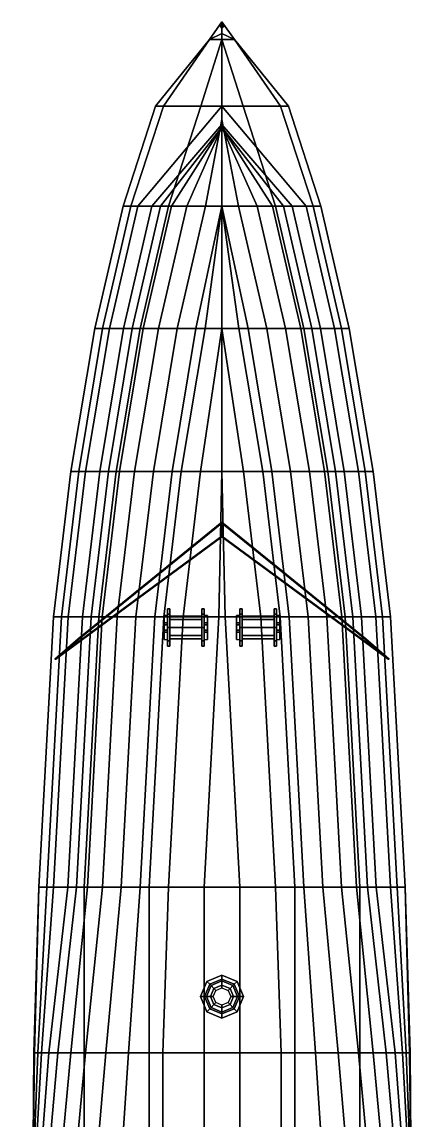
# Model space of a CAD drawing. Extents: x -4.4 to 4.4, y -34.7 to 32.2.
# Drawn here: x -4.37 to 4.37, y 8.22 to 32.23 of the extents above; entities that cross this region are included whole.
import ezdxf

# ---------------------------------------------------------------- set-up
doc = ezdxf.new("R2010")
doc.units = 0
doc.layers.get('0').update_dxf_attribs({"linetype": 'CONTINUOUS'})
doc.layers.add('SUPERSTRUCTURE', color=3, linetype='CONTINUOUS')

msp = doc.modelspace()

# ---------------------------------------------------------------- linework, layer by layer
for points in [[(0, 32.23, 5.55), (0, 32.23, 5.55), (-0.27, 31.85, 5.46), (0, 31.85, 5.476)], [(0, 32.23, 5.55), (0, 31.98, 5.02), (-0.27, 31.85, 5.02), (-0.27, 31.85, 5.46)], [(0, 31.85, 5.476), (0.27, 31.85, 5.46), (0, 32.23, 5.55)], [(0.27, 31.85, 5.46), (0.27, 31.85, 5.02), (0, 31.98, 5.02), (0, 32.23, 5.55)], [(0, 31.98, 5.02), (0, 31.98, 5.02), (0, 31.85, 4.72), (-0.27, 31.85, 5.02)], [(0, 32.17, 5.53), (-0.04, 32.13, 5.52), (-0.02, 32.13, 9.34), (0, 32.15, 9.34)], [(-0.04, 32.13, 5.52), (0, 32.09, 5.51), (0, 32.11, 9.34), (-0.02, 32.13, 9.34)], [(0, 32.11, 9.34), (0.02, 32.13, 9.34), (0, 32.15, 9.34), (-0.02, 32.13, 9.34)], [(0.04, 32.13, 5.52), (0, 32.17, 5.53), (0, 32.15, 9.34), (0.02, 32.13, 9.34)], [(0, 32.09, 5.51), (0.04, 32.13, 5.52), (0.02, 32.13, 9.34), (0, 32.11, 9.34)], [(0.27, 31.85, 5.02), (0, 31.85, 4.72), (0, 31.98, 5.02)], [(-0.27, 31.85, 5.46), (-0.27, 31.85, 5.02), (-1.28, 30.39, 2.22), (-1.45, 30.39, 4.84)], [(-0.27, 31.85, 5.46), (-0.27, 31.85, 5.46), (-1.45, 30.39, 4.84), (-1.45, 30.39, 5.28)], [(0, 31.85, 5.476), (-0.27, 31.85, 5.46), (-1.45, 30.39, 5.28), (-0.46, 30.39, 5.34)], [(-0.27, 31.85, 5.02), (0, 31.85, 4.72), (0, 30.39, 0.96), (-1.28, 30.39, 2.22)], [(0, 31.85, 5.476), (0, 31.85, 5.476), (-0.46, 30.39, 5.34), (0, 30.39, 5.356)], [(0, 30.39, 5.356), (0.46, 30.39, 5.34), (0, 31.85, 5.476)], [(0.46, 30.39, 5.34), (1.45, 30.39, 5.28), (0.27, 31.85, 5.46), (0, 31.85, 5.476)], [(1.28, 30.39, 2.22), (0, 30.39, 0.96), (0, 31.85, 4.72), (0.27, 31.85, 5.02)], [(1.45, 30.39, 4.84), (1.28, 30.39, 2.22), (0.27, 31.85, 5.02), (0.27, 31.85, 5.46)], [(1.45, 30.39, 5.28), (1.45, 30.39, 4.84), (0.27, 31.85, 5.46)], [(-1.45, 30.39, 4.84), (-1.28, 30.39, 2.22), (-1.99, 28.2, 2.22), (-2.16, 28.2, 4.61)], [(-0.46, 30.39, 5.34), (-1.45, 30.39, 5.28), (-2.16, 28.2, 5.05), (-1.17, 28.2, 5.11)], [(-1.45, 30.39, 5.28), (-1.45, 30.39, 4.84), (-2.16, 28.2, 4.61), (-2.16, 28.2, 5.05)], [(-1.28, 30.39, 2.22), (0, 30.39, 0.96), (-1.84, 28.2, 0.96), (-1.99, 28.2, 2.22)], [(0, 30.39, 0.96), (0, 29.99, -0.42), (-1.53, 28.2, -0.42), (-1.84, 28.2, 0.96)], [(0, 30.39, 5.356), (-0.46, 30.39, 5.34), (-1.17, 28.2, 5.11), (0, 28.2, 5.151)], [(0, 28.2, 5.151), (1.17, 28.2, 5.11), (0.46, 30.39, 5.34), (0, 30.39, 5.356)], [(1.84, 28.2, 0.96), (1.53, 28.2, -0.42), (0, 29.99, -0.42), (0, 30.39, 0.96)], [(1.99, 28.2, 2.22), (1.84, 28.2, 0.96), (0, 30.39, 0.96), (1.28, 30.39, 2.22)], [(1.17, 28.2, 5.11), (2.16, 28.2, 5.05), (1.45, 30.39, 5.28), (0.46, 30.39, 5.34)], [(2.16, 28.2, 4.61), (1.99, 28.2, 2.22), (1.28, 30.39, 2.22), (1.45, 30.39, 4.84)], [(2.16, 28.2, 5.05), (2.16, 28.2, 4.61), (1.45, 30.39, 4.84), (1.45, 30.39, 5.28)], [(0, 29.93, -1.67), (0, 30.1, -2.34), (-0.36, 28.2, -2.34), (-0.77, 28.2, -1.67)], [(0, 30.1, -2.34), (0, 30.18, -2.69), (0, 28.2, -2.533), (-0.36, 28.2, -2.34)], [(0.36, 28.2, -2.34), (0, 28.2, -2.533), (0, 30.18, -2.69), (0, 30.1, -2.34)], [(0.77, 28.2, -1.67), (0.36, 28.2, -2.34), (0, 30.1, -2.34), (0, 29.93, -1.67)], [(0, 29.99, -0.42), (0, 29.93, -0.9), (-1.34, 28.2, -0.9), (-1.53, 28.2, -0.42)], [(0, 29.93, -0.9), (0, 29.93, -1.31), (-1.1, 28.2, -1.31), (-1.34, 28.2, -0.9)], [(0, 29.93, -1.31), (0, 29.93, -1.67), (-0.77, 28.2, -1.67), (-1.1, 28.2, -1.31)], [(1.53, 28.2, -0.42), (1.34, 28.2, -0.9), (0, 29.93, -0.9), (0, 29.99, -0.42)], [(1.1, 28.2, -1.31), (0.77, 28.2, -1.67), (0, 29.93, -1.67), (0, 29.93, -1.31)], [(1.34, 28.2, -0.9), (1.1, 28.2, -1.31), (0, 29.93, -1.31), (0, 29.93, -0.9)], [(-2.16, 28.2, 4.61), (-1.99, 28.2, 2.22), (-2.61, 25.53, 2.22), (-2.78, 25.53, 4.38)], [(-2.16, 28.2, 5.05), (-2.16, 28.2, 4.61), (-2.78, 25.53, 4.38), (-2.78, 25.53, 4.82)], [(-1.17, 28.2, 5.11), (-2.16, 28.2, 5.05), (-2.78, 25.53, 4.82), (-1.79, 25.53, 4.88)], [(-1.99, 28.2, 2.22), (-1.84, 28.2, 0.96), (-2.46, 25.53, 0.96), (-2.61, 25.53, 2.22)], [(-1.84, 28.2, 0.96), (-1.53, 28.2, -0.42), (-2.15, 25.53, -0.42), (-2.46, 25.53, 0.96)], [(-1.53, 28.2, -0.42), (-1.34, 28.2, -0.9), (-1.96, 25.53, -0.9), (-2.15, 25.53, -0.42)], [(-1.34, 28.2, -0.9), (-1.1, 28.2, -1.31), (-1.72, 25.53, -1.31), (-1.96, 25.53, -0.9)], [(0, 28.2, 5.151), (-1.17, 28.2, 5.11), (-1.79, 25.53, 4.88), (-0.37, 25.53, 4.93)], [(-1.1, 28.2, -1.31), (-0.77, 28.2, -1.67), (-1.39, 25.53, -1.67), (-1.72, 25.53, -1.31)], [(-0.77, 28.2, -1.67), (-0.36, 28.2, -2.34), (-0.98, 25.53, -1.97), (-1.39, 25.53, -1.67)], [(-0.36, 28.2, -2.34), (0, 28.2, -2.533), (-0.57, 25.53, -2.34), (-0.98, 25.53, -1.97)], [(0, 28.2, -2.533), (0, 28.2, -2.533), (0, 25.53, -2.542), (-0.57, 25.53, -2.34)], [(-0.37, 25.53, 4.93), (0.37, 25.53, 4.93), (0, 28.2, 5.151)], [(0.37, 25.53, 4.93), (1.79, 25.53, 4.88), (1.17, 28.2, 5.11), (0, 28.2, 5.151)], [(0.57, 25.53, -2.34), (0, 25.53, -2.542), (0, 28.2, -2.533)], [(0.98, 25.53, -1.97), (0.57, 25.53, -2.34), (0, 28.2, -2.533), (0.36, 28.2, -2.34)], [(1.39, 25.53, -1.67), (0.98, 25.53, -1.97), (0.36, 28.2, -2.34), (0.77, 28.2, -1.67)], [(1.72, 25.53, -1.31), (1.39, 25.53, -1.67), (0.77, 28.2, -1.67), (1.1, 28.2, -1.31)], [(1.96, 25.53, -0.9), (1.72, 25.53, -1.31), (1.1, 28.2, -1.31), (1.34, 28.2, -0.9)], [(1.79, 25.53, 4.88), (2.78, 25.53, 4.82), (2.16, 28.2, 5.05), (1.17, 28.2, 5.11)], [(2.15, 25.53, -0.42), (1.96, 25.53, -0.9), (1.34, 28.2, -0.9), (1.53, 28.2, -0.42)], [(2.46, 25.53, 0.96), (2.15, 25.53, -0.42), (1.53, 28.2, -0.42), (1.84, 28.2, 0.96)], [(2.61, 25.53, 2.22), (2.46, 25.53, 0.96), (1.84, 28.2, 0.96), (1.99, 28.2, 2.22)], [(2.78, 25.53, 4.38), (2.61, 25.53, 2.22), (1.99, 28.2, 2.22), (2.16, 28.2, 4.61)], [(2.78, 25.53, 4.82), (2.78, 25.53, 4.38), (2.16, 28.2, 4.61), (2.16, 28.2, 5.05)], [(-2.78, 25.53, 4.38), (-2.61, 25.53, 2.22), (-3.13, 22.4, 2.22), (-3.3, 22.4, 4.18)], [(-2.78, 25.53, 4.82), (-2.78, 25.53, 4.38), (-3.3, 22.4, 4.18), (-3.3, 22.4, 4.62)], [(-1.79, 25.53, 4.88), (-2.78, 25.53, 4.82), (-3.3, 22.4, 4.62), (-2.31, 22.4, 4.68)], [(-2.61, 25.53, 2.22), (-2.46, 25.53, 0.96), (-2.98, 22.4, 0.96), (-3.13, 22.4, 2.22)], [(-2.46, 25.53, 0.96), (-2.15, 25.53, -0.42), (-2.67, 22.4, -0.42), (-2.98, 22.4, 0.96)], [(-2.15, 25.53, -0.42), (-1.96, 25.53, -0.9), (-2.48, 22.4, -0.9), (-2.67, 22.4, -0.42)], [(-1.96, 25.53, -0.9), (-1.72, 25.53, -1.31), (-2.24, 22.4, -1.31), (-2.48, 22.4, -0.9)], [(-0.37, 25.53, 4.93), (-1.79, 25.53, 4.88), (-2.31, 22.4, 4.68), (-0.89, 22.4, 4.73)], [(-1.72, 25.53, -1.31), (-1.39, 25.53, -1.67), (-1.91, 22.4, -1.67), (-2.24, 22.4, -1.31)], [(-1.39, 25.53, -1.67), (-0.98, 25.53, -1.97), (-1.5, 22.4, -1.97), (-1.91, 22.4, -1.67)], [(-0.98, 25.53, -1.97), (-0.57, 25.53, -2.34), (-1.09, 22.4, -2.19), (-1.5, 22.4, -1.97)], [(-0.57, 25.53, -2.34), (0, 25.53, -2.542), (-0.47, 22.4, -2.46), (-1.09, 22.4, -2.19)], [(-0.89, 22.4, 4.73), (0.89, 22.4, 4.73), (0.37, 25.53, 4.93), (-0.37, 25.53, 4.93)], [(0, 25.53, -2.542), (0, 25.53, -2.542), (0, 22.4, -2.538), (-0.47, 22.4, -2.46)], [(0.47, 22.4, -2.46), (0, 22.4, -2.538), (0, 25.53, -2.542)], [(1.09, 22.4, -2.19), (0.47, 22.4, -2.46), (0, 25.53, -2.542), (0.57, 25.53, -2.34)], [(0.89, 22.4, 4.73), (2.31, 22.4, 4.68), (1.79, 25.53, 4.88), (0.37, 25.53, 4.93)], [(1.5, 22.4, -1.97), (1.09, 22.4, -2.19), (0.57, 25.53, -2.34), (0.98, 25.53, -1.97)], [(1.91, 22.4, -1.67), (1.5, 22.4, -1.97), (0.98, 25.53, -1.97), (1.39, 25.53, -1.67)], [(2.24, 22.4, -1.31), (1.91, 22.4, -1.67), (1.39, 25.53, -1.67), (1.72, 25.53, -1.31)], [(2.48, 22.4, -0.9), (2.24, 22.4, -1.31), (1.72, 25.53, -1.31), (1.96, 25.53, -0.9)], [(2.31, 22.4, 4.68), (3.3, 22.4, 4.62), (2.78, 25.53, 4.82), (1.79, 25.53, 4.88)], [(2.67, 22.4, -0.42), (2.48, 22.4, -0.9), (1.96, 25.53, -0.9), (2.15, 25.53, -0.42)], [(2.98, 22.4, 0.96), (2.67, 22.4, -0.42), (2.15, 25.53, -0.42), (2.46, 25.53, 0.96)], [(3.13, 22.4, 2.22), (2.98, 22.4, 0.96), (2.46, 25.53, 0.96), (2.61, 25.53, 2.22)], [(3.3, 22.4, 4.18), (3.13, 22.4, 2.22), (2.61, 25.53, 2.22), (2.78, 25.53, 4.38)], [(3.3, 22.4, 4.62), (3.3, 22.4, 4.18), (2.78, 25.53, 4.38), (2.78, 25.53, 4.82)], [(-3.3, 22.4, 4.18), (-3.13, 22.4, 2.22), (-3.51, 19.22, 2.22), (-3.68, 19.22, 4)], [(-3.3, 22.4, 4.62), (-3.3, 22.4, 4.18), (-3.68, 19.22, 4), (-3.68, 19.22, 4.44)], [(-2.31, 22.4, 4.68), (-3.3, 22.4, 4.62), (-3.68, 19.22, 4.44), (-2.69, 19.22, 4.5)], [(-3.13, 22.4, 2.22), (-2.98, 22.4, 0.96), (-3.36, 19.22, 0.96), (-3.51, 19.22, 2.22)], [(-2.98, 22.4, 0.96), (-2.67, 22.4, -0.42), (-3.05, 19.22, -0.42), (-3.36, 19.22, 0.96)], [(-2.67, 22.4, -0.42), (-2.48, 22.4, -0.9), (-2.86, 19.22, -0.9), (-3.05, 19.22, -0.42)], [(-2.48, 22.4, -0.9), (-2.24, 22.4, -1.31), (-2.62, 19.22, -1.31), (-2.86, 19.22, -0.9)], [(-0.89, 22.4, 4.73), (-2.31, 22.4, 4.68), (-2.69, 19.22, 4.5), (-1.27, 19.22, 4.55)], [(-2.24, 22.4, -1.31), (-1.91, 22.4, -1.67), (-2.29, 19.22, -1.67), (-2.62, 19.22, -1.31)], [(-1.91, 22.4, -1.67), (-1.5, 22.4, -1.97), (-1.88, 19.22, -1.97), (-2.29, 19.22, -1.67)], [(-1.5, 22.4, -1.97), (-1.09, 22.4, -2.19), (-1.47, 19.22, -2.19), (-1.88, 19.22, -1.97)], [(-1.09, 22.4, -2.19), (-0.47, 22.4, -2.46), (-0.85, 19.22, -2.41), (-1.47, 19.22, -2.19)], [(-1.27, 19.22, 4.55), (1.27, 19.22, 4.55), (0.89, 22.4, 4.73), (-0.89, 22.4, 4.73)], [(-0.47, 22.4, -2.46), (0, 22.4, -2.538), (-0.07, 19.22, -2.54), (-0.85, 19.22, -2.41)], [(0.07, 19.22, -2.54), (-0.07, 19.22, -2.54), (0, 22.4, -2.538)], [(0.85, 19.22, -2.41), (0.07, 19.22, -2.54), (0, 22.4, -2.538), (0.47, 22.4, -2.46)], [(1.47, 19.22, -2.19), (0.85, 19.22, -2.41), (0.47, 22.4, -2.46), (1.09, 22.4, -2.19)], [(1.27, 19.22, 4.55), (2.69, 19.22, 4.5), (2.31, 22.4, 4.68), (0.89, 22.4, 4.73)], [(1.88, 19.22, -1.97), (1.47, 19.22, -2.19), (1.09, 22.4, -2.19), (1.5, 22.4, -1.97)], [(2.29, 19.22, -1.67), (1.88, 19.22, -1.97), (1.5, 22.4, -1.97), (1.91, 22.4, -1.67)], [(2.62, 19.22, -1.31), (2.29, 19.22, -1.67), (1.91, 22.4, -1.67), (2.24, 22.4, -1.31)], [(2.86, 19.22, -0.9), (2.62, 19.22, -1.31), (2.24, 22.4, -1.31), (2.48, 22.4, -0.9)], [(2.69, 19.22, 4.5), (3.68, 19.22, 4.44), (3.3, 22.4, 4.62), (2.31, 22.4, 4.68)], [(3.05, 19.22, -0.42), (2.86, 19.22, -0.9), (2.48, 22.4, -0.9), (2.67, 22.4, -0.42)], [(3.36, 19.22, 0.96), (3.05, 19.22, -0.42), (2.67, 22.4, -0.42), (2.98, 22.4, 0.96)], [(3.51, 19.22, 2.22), (3.36, 19.22, 0.96), (2.98, 22.4, 0.96), (3.13, 22.4, 2.22)], [(3.68, 19.22, 4), (3.51, 19.22, 2.22), (3.13, 22.4, 2.22), (3.3, 22.4, 4.18)], [(3.68, 19.22, 4.44), (3.68, 19.22, 4), (3.3, 22.4, 4.18), (3.3, 22.4, 4.62)], [(-3.68, 19.22, 4.44), (-3.68, 19.22, 4), (-4, 13.31, 3.87), (-4, 13.31, 4.31)], [(-3.68, 19.22, 4), (-3.51, 19.22, 2.22), (-3.83, 13.31, 2.22), (-4, 13.31, 3.87)], [(-2.69, 19.22, 4.5), (-3.68, 19.22, 4.44), (-4, 13.31, 4.31), (-3.01, 13.31, 4.37)], [(-3.51, 19.22, 2.22), (-3.36, 19.22, 0.96), (-3.68, 13.31, 0.96), (-3.83, 13.31, 2.22)], [(-3.36, 19.22, 0.96), (-3.05, 19.22, -0.42), (-3.37, 13.31, -0.42), (-3.68, 13.31, 0.96)], [(-3.05, 19.22, -0.42), (-2.86, 19.22, -0.9), (-3.18, 13.31, -0.9), (-3.37, 13.31, -0.42)], [(-2.86, 19.22, -0.9), (-2.62, 19.22, -1.31), (-2.94, 13.31, -1.31), (-3.18, 13.31, -0.9)], [(-1.27, 19.22, 4.55), (-2.69, 19.22, 4.5), (-3.01, 13.31, 4.37), (-1.59, 13.31, 4.42)], [(-2.62, 19.22, -1.31), (-2.29, 19.22, -1.67), (-2.61, 13.31, -1.67), (-2.94, 13.31, -1.31)], [(-2.29, 19.22, -1.67), (-1.88, 19.22, -1.97), (-2.2, 13.31, -1.97), (-2.61, 13.31, -1.67)], [(-1.88, 19.22, -1.97), (-1.47, 19.22, -2.19), (-1.79, 13.31, -2.19), (-2.2, 13.31, -1.97)], [(-1.47, 19.22, -2.19), (-0.85, 19.22, -2.41), (-1.17, 13.31, -2.41), (-1.79, 13.31, -2.19)], [(1.27, 19.22, 4.55), (-1.27, 19.22, 4.55), (-1.59, 13.31, 4.42), (1.59, 13.31, 4.42)], [(-1.19, 19.09, 5.08), (-1.19, 19.25, 4.51), (-1.26, 19.25, 4.51), (-1.26, 19.09, 5.08)], [(-1.26, 19.25, 4.51), (-1.26, 18.73, 4.51), (-1.26, 18.89, 5.08), (-1.26, 19.09, 5.08)], [(-1.19, 18.89, 5.08), (-1.19, 18.73, 4.51), (-1.19, 19.25, 4.51), (-1.19, 19.09, 5.08)], [(-0.85, 19.22, -2.41), (-0.07, 19.22, -2.54), (-0.39, 13.31, -2.54), (-1.17, 13.31, -2.41)], [(-0.39, 19.25, 4.51), (-0.39, 18.73, 4.51), (-0.39, 18.89, 5.08), (-0.39, 19.09, 5.08)], [(-0.32, 19.09, 5.08), (-0.32, 19.25, 4.51), (-0.39, 19.25, 4.51), (-0.39, 19.09, 5.08)], [(0.39, 13.31, -2.54), (-0.39, 13.31, -2.54), (-0.07, 19.22, -2.54), (0.07, 19.22, -2.54)], [(-0.32, 18.89, 5.08), (-0.32, 18.73, 4.51), (-0.32, 19.25, 4.51), (-0.32, 19.09, 5.08)], [(1.17, 13.31, -2.41), (0.39, 13.31, -2.54), (0.07, 19.22, -2.54), (0.85, 19.22, -2.41)], [(0.32, 19.25, 4.51), (0.32, 18.73, 4.51), (0.32, 18.89, 5.08), (0.32, 19.09, 5.08)], [(0.39, 19.09, 5.08), (0.39, 19.25, 4.51), (0.32, 19.25, 4.51), (0.32, 19.09, 5.08)], [(0.39, 18.89, 5.08), (0.39, 18.73, 4.51), (0.39, 19.25, 4.51), (0.39, 19.09, 5.08)], [(1.79, 13.31, -2.19), (1.17, 13.31, -2.41), (0.85, 19.22, -2.41), (1.47, 19.22, -2.19)], [(1.19, 19.25, 4.51), (1.19, 18.73, 4.51), (1.19, 18.89, 5.08), (1.19, 19.09, 5.08)], [(1.26, 19.09, 5.08), (1.26, 19.25, 4.51), (1.19, 19.25, 4.51), (1.19, 19.09, 5.08)], [(1.26, 18.89, 5.08), (1.26, 18.73, 4.51), (1.26, 19.25, 4.51), (1.26, 19.09, 5.08)], [(1.59, 13.31, 4.42), (3.01, 13.31, 4.37), (2.69, 19.22, 4.5), (1.27, 19.22, 4.55)], [(2.2, 13.31, -1.97), (1.79, 13.31, -2.19), (1.47, 19.22, -2.19), (1.88, 19.22, -1.97)], [(2.61, 13.31, -1.67), (2.2, 13.31, -1.97), (1.88, 19.22, -1.97), (2.29, 19.22, -1.67)], [(2.94, 13.31, -1.31), (2.61, 13.31, -1.67), (2.29, 19.22, -1.67), (2.62, 19.22, -1.31)], [(3.18, 13.31, -0.9), (2.94, 13.31, -1.31), (2.62, 19.22, -1.31), (2.86, 19.22, -0.9)], [(3.01, 13.31, 4.37), (4, 13.31, 4.31), (3.68, 19.22, 4.44), (2.69, 19.22, 4.5)], [(3.37, 13.31, -0.42), (3.18, 13.31, -0.9), (2.86, 19.22, -0.9), (3.05, 19.22, -0.42)], [(3.68, 13.31, 0.96), (3.37, 13.31, -0.42), (3.05, 19.22, -0.42), (3.36, 19.22, 0.96)], [(3.83, 13.31, 2.22), (3.68, 13.31, 0.96), (3.36, 19.22, 0.96), (3.51, 19.22, 2.22)], [(4, 13.31, 3.87), (3.83, 13.31, 2.22), (3.51, 19.22, 2.22), (3.68, 19.22, 4)], [(4, 13.31, 4.31), (4, 13.31, 3.87), (3.68, 19.22, 4), (3.68, 19.22, 4.44)], [(-1.26, 19.09, 5.08), (-1.26, 19.05, 5.19), (-1.19, 19.05, 5.19), (-1.19, 19.09, 5.08)], [(-1.26, 18.93, 5.19), (-1.26, 19.05, 5.19), (-1.26, 19.09, 5.08), (-1.26, 18.89, 5.08)], [(-1.19, 18.93, 5.19), (-1.19, 19.05, 5.19), (-1.26, 19.05, 5.19), (-1.26, 18.93, 5.19)], [(-1.19, 19.09, 5.08), (-1.19, 19.05, 5.19), (-1.19, 18.93, 5.19), (-1.19, 18.89, 5.08)], [(-0.39, 19.09, 5.08), (-0.39, 19.05, 5.19), (-0.32, 19.05, 5.19), (-0.32, 19.09, 5.08)], [(-0.39, 18.93, 5.19), (-0.39, 19.05, 5.19), (-0.39, 19.09, 5.08), (-0.39, 18.89, 5.08)], [(-0.32, 18.93, 5.19), (-0.32, 19.05, 5.19), (-0.39, 19.05, 5.19), (-0.39, 18.93, 5.19)], [(-0.32, 19.09, 5.08), (-0.32, 19.05, 5.19), (-0.32, 18.93, 5.19), (-0.32, 18.89, 5.08)], [(0.32, 18.93, 5.19), (0.32, 19.05, 5.19), (0.32, 19.09, 5.08), (0.32, 18.89, 5.08)], [(0.32, 19.09, 5.08), (0.32, 19.05, 5.19), (0.39, 19.05, 5.19), (0.39, 19.09, 5.08)], [(0.39, 18.93, 5.19), (0.39, 19.05, 5.19), (0.32, 19.05, 5.19), (0.32, 18.93, 5.19)], [(0.39, 19.09, 5.08), (0.39, 19.05, 5.19), (0.39, 18.93, 5.19), (0.39, 18.89, 5.08)], [(1.19, 19.09, 5.08), (1.19, 19.05, 5.19), (1.26, 19.05, 5.19), (1.26, 19.09, 5.08)], [(1.19, 18.93, 5.19), (1.19, 19.05, 5.19), (1.19, 19.09, 5.08), (1.19, 18.89, 5.08)], [(1.26, 18.93, 5.19), (1.26, 19.05, 5.19), (1.19, 19.05, 5.19), (1.19, 18.93, 5.19)], [(1.26, 19.09, 5.08), (1.26, 19.05, 5.19), (1.26, 18.93, 5.19), (1.26, 18.89, 5.08)], [(-1.19, 18.89, 5.08), (-1.19, 18.93, 5.19), (-1.26, 18.93, 5.19), (-1.26, 18.89, 5.08)], [(-1.26, 18.89, 5.08), (-1.26, 18.73, 4.51), (-1.19, 18.73, 4.51), (-1.19, 18.89, 5.08)], [(-0.32, 18.89, 5.08), (-0.32, 18.93, 5.19), (-0.39, 18.93, 5.19), (-0.39, 18.89, 5.08)], [(-0.39, 18.89, 5.08), (-0.39, 18.73, 4.51), (-0.32, 18.73, 4.51), (-0.32, 18.89, 5.08)], [(0.39, 18.89, 5.08), (0.39, 18.93, 5.19), (0.32, 18.93, 5.19), (0.32, 18.89, 5.08)], [(0.32, 18.89, 5.08), (0.32, 18.73, 4.51), (0.39, 18.73, 4.51), (0.39, 18.89, 5.08)], [(1.26, 18.89, 5.08), (1.26, 18.93, 5.19), (1.19, 18.93, 5.19), (1.19, 18.89, 5.08)], [(1.19, 18.89, 5.08), (1.19, 18.73, 4.51), (1.26, 18.73, 4.51), (1.26, 18.89, 5.08)], [(-4, 13.31, 4.31), (-4, 13.31, 3.87), (-4.1, 9.69, 3.87), (-4.11, 9.69, 4.27)], [(-3.01, 13.31, 4.37), (-4, 13.31, 4.31), (-4.11, 9.69, 4.27), (-3.01, 9.69, 4.32)], [(-4, 13.31, 3.87), (-3.83, 13.31, 2.22), (-4.02, 9.69, 2.22), (-4.1, 9.69, 3.87)], [(-3.83, 13.31, 2.22), (-3.68, 13.31, 0.96), (-3.94, 9.69, 0.96), (-4.02, 9.69, 2.22)], [(-3.68, 13.31, 0.96), (-3.37, 13.31, -0.42), (-3.78, 9.69, -0.1), (-3.94, 9.69, 0.96)], [(-3.37, 13.31, -0.42), (-3.18, 13.31, -0.9), (-3.59, 9.69, -0.78), (-3.78, 9.69, -0.1)], [(-3.18, 13.31, -0.9), (-2.94, 13.31, -1.31), (-3.3, 9.69, -1.31), (-3.59, 9.69, -0.78)], [(-2.94, 13.31, -1.31), (-2.61, 13.31, -1.67), (-2.98, 9.69, -1.67), (-3.3, 9.69, -1.31)], [(-1.59, 13.31, 4.42), (-3.01, 13.31, 4.37), (-3.01, 9.69, 4.32), (-1.59, 9.69, 4.37)], [(-2.61, 13.31, -1.67), (-2.2, 13.31, -1.97), (-2.54, 9.69, -1.97), (-2.98, 9.69, -1.67)], [(-2.2, 13.31, -1.97), (-1.79, 13.31, -2.19), (-2.04, 9.69, -2.19), (-2.54, 9.69, -1.97)], [(-1.79, 13.31, -2.19), (-1.17, 13.31, -2.41), (-1.29, 9.69, -2.41), (-2.04, 9.69, -2.19)], [(-1.59, 9.69, 4.37), (1.59, 9.69, 4.37), (1.59, 13.31, 4.42), (-1.59, 13.31, 4.42)], [(-1.17, 13.31, -2.41), (-0.39, 13.31, -2.54), (-0.39, 9.69, -2.54), (-1.29, 9.69, -2.41)], [(0.39, 9.69, -2.54), (-0.39, 9.69, -2.54), (-0.39, 13.31, -2.54), (0.39, 13.31, -2.54)], [(1.29, 9.69, -2.41), (0.39, 9.69, -2.54), (0.39, 13.31, -2.54), (1.17, 13.31, -2.41)], [(2.04, 9.69, -2.19), (1.29, 9.69, -2.41), (1.17, 13.31, -2.41), (1.79, 13.31, -2.19)], [(1.59, 9.69, 4.37), (3.01, 9.69, 4.32), (3.01, 13.31, 4.37), (1.59, 13.31, 4.42)], [(2.54, 9.69, -1.97), (2.04, 9.69, -2.19), (1.79, 13.31, -2.19), (2.2, 13.31, -1.97)], [(2.98, 9.69, -1.67), (2.54, 9.69, -1.97), (2.2, 13.31, -1.97), (2.61, 13.31, -1.67)], [(3.3, 9.69, -1.31), (2.98, 9.69, -1.67), (2.61, 13.31, -1.67), (2.94, 13.31, -1.31)], [(3.59, 9.69, -0.78), (3.3, 9.69, -1.31), (2.94, 13.31, -1.31), (3.18, 13.31, -0.9)], [(3.01, 9.69, 4.32), (4.11, 9.69, 4.27), (4, 13.31, 4.31), (3.01, 13.31, 4.37)], [(3.78, 9.69, -0.1), (3.59, 9.69, -0.78), (3.18, 13.31, -0.9), (3.37, 13.31, -0.42)], [(3.94, 9.69, 0.96), (3.78, 9.69, -0.1), (3.37, 13.31, -0.42), (3.68, 13.31, 0.96)], [(4.02, 9.69, 2.22), (3.94, 9.69, 0.96), (3.68, 13.31, 0.96), (3.83, 13.31, 2.22)], [(4.1, 9.69, 3.87), (4.02, 9.69, 2.22), (3.83, 13.31, 2.22), (4, 13.31, 3.87)], [(4.11, 9.69, 4.27), (4.1, 9.69, 3.87), (4, 13.31, 3.87), (4, 13.31, 4.31)], [(0, 11.39, 4.38), (-0.332, 11.252, 4.38), (-0.332, 11.252, 4.41), (0, 11.39, 4.41)], [(0, 11.39, 4.41), (-0.332, 11.252, 4.41), (-0.269, 11.189, 4.41), (0, 11.3, 4.41)], [(0, 11.3, 4.41), (-0.269, 11.189, 4.41), (-0.24, 11.16, 4.47), (0, 11.26, 4.47)], [(0.332, 11.252, 4.38), (0, 11.39, 4.38), (0, 11.39, 4.41), (0.332, 11.252, 4.41)], [(0.332, 11.252, 4.41), (0, 11.39, 4.41), (0, 11.3, 4.41), (0.269, 11.189, 4.41)], [(0.269, 11.189, 4.41), (0, 11.3, 4.41), (0, 11.26, 4.47), (0.24, 11.16, 4.47)], [(-0.332, 11.252, 4.38), (-0.47, 10.92, 4.38), (-0.47, 10.92, 4.41), (-0.332, 11.252, 4.41)], [(-0.332, 11.252, 4.41), (-0.47, 10.92, 4.41), (-0.38, 10.92, 4.41), (-0.269, 11.189, 4.41)], [(-0.269, 11.189, 4.41), (-0.38, 10.92, 4.41), (-0.34, 10.92, 4.47), (-0.24, 11.16, 4.47)], [(-0.24, 11.16, 4.47), (-0.34, 10.92, 4.47), (-0.25, 10.92, 4.47), (-0.177, 11.097, 4.47)], [(-0.177, 11.097, 4.47), (-0.25, 10.92, 4.47), (-0.19, 10.92, 5.02), (-0.134, 11.054, 5.02)], [(0, 11.26, 4.47), (-0.24, 11.16, 4.47), (-0.177, 11.097, 4.47), (0, 11.17, 4.47)], [(0, 11.17, 4.47), (-0.177, 11.097, 4.47), (-0.134, 11.054, 5.02), (0, 11.11, 5.02)], [(0.24, 11.16, 4.47), (0, 11.26, 4.47), (0, 11.17, 4.47), (0.177, 11.097, 4.47)], [(0.177, 11.097, 4.47), (0, 11.17, 4.47), (0, 11.11, 5.02), (0.134, 11.054, 5.02)], [(0.25, 10.92, 4.47), (0.177, 11.097, 4.47), (0.134, 11.054, 5.02), (0.19, 10.92, 5.02)], [(0.34, 10.92, 4.47), (0.24, 11.16, 4.47), (0.177, 11.097, 4.47), (0.25, 10.92, 4.47)], [(0.38, 10.92, 4.41), (0.269, 11.189, 4.41), (0.24, 11.16, 4.47), (0.34, 10.92, 4.47)], [(0.47, 10.92, 4.41), (0.332, 11.252, 4.41), (0.269, 11.189, 4.41), (0.38, 10.92, 4.41)], [(0.47, 10.92, 4.38), (0.332, 11.252, 4.38), (0.332, 11.252, 4.41), (0.47, 10.92, 4.41)], [(-0.47, 10.92, 4.38), (-0.332, 10.588, 4.38), (-0.332, 10.588, 4.41), (-0.47, 10.92, 4.41)], [(-0.47, 10.92, 4.41), (-0.332, 10.588, 4.41), (-0.269, 10.651, 4.41), (-0.38, 10.92, 4.41)], [(-0.38, 10.92, 4.41), (-0.269, 10.651, 4.41), (-0.24, 10.68, 4.47), (-0.34, 10.92, 4.47)], [(-0.34, 10.92, 4.47), (-0.24, 10.68, 4.47), (-0.177, 10.743, 4.47), (-0.25, 10.92, 4.47)], [(-0.25, 10.92, 4.47), (-0.177, 10.743, 4.47), (-0.134, 10.786, 5.02), (-0.19, 10.92, 5.02)], [(0.177, 10.743, 4.47), (0.25, 10.92, 4.47), (0.19, 10.92, 5.02), (0.134, 10.786, 5.02)], [(0.24, 10.68, 4.47), (0.34, 10.92, 4.47), (0.25, 10.92, 4.47), (0.177, 10.743, 4.47)], [(0.269, 10.651, 4.41), (0.38, 10.92, 4.41), (0.34, 10.92, 4.47), (0.24, 10.68, 4.47)], [(0.332, 10.588, 4.41), (0.47, 10.92, 4.41), (0.38, 10.92, 4.41), (0.269, 10.651, 4.41)], [(0.332, 10.588, 4.38), (0.47, 10.92, 4.38), (0.47, 10.92, 4.41), (0.332, 10.588, 4.41)], [(-0.332, 10.588, 4.41), (0, 10.45, 4.41), (0, 10.54, 4.41), (-0.269, 10.651, 4.41)], [(-0.332, 10.588, 4.38), (0, 10.45, 4.38), (0, 10.45, 4.41), (-0.332, 10.588, 4.41)], [(-0.269, 10.651, 4.41), (0, 10.54, 4.41), (0, 10.58, 4.47), (-0.24, 10.68, 4.47)], [(-0.24, 10.68, 4.47), (0, 10.58, 4.47), (0, 10.67, 4.47), (-0.177, 10.743, 4.47)], [(-0.177, 10.743, 4.47), (0, 10.67, 4.47), (0, 10.73, 5.02), (-0.134, 10.786, 5.02)], [(0, 10.67, 4.47), (0.177, 10.743, 4.47), (0.134, 10.786, 5.02), (0, 10.73, 5.02)], [(0, 10.58, 4.47), (0.24, 10.68, 4.47), (0.177, 10.743, 4.47), (0, 10.67, 4.47)], [(0, 10.54, 4.41), (0.269, 10.651, 4.41), (0.24, 10.68, 4.47), (0, 10.58, 4.47)], [(0, 10.45, 4.41), (0.332, 10.588, 4.41), (0.269, 10.651, 4.41), (0, 10.54, 4.41)], [(0, 10.45, 4.38), (0.332, 10.588, 4.38), (0.332, 10.588, 4.41), (0, 10.45, 4.41)], [(-4.02, 9.69, 2.22), (-3.94, 9.69, 0.96), (-4.37, 1.88, 0.96), (-4.32, 1.88, 2.22)], [(-3.78, 9.69, -0.1), (-3.59, 9.69, -0.78), (-4.27, 1.88, -0.78), (-4.37, 1.88, -0.1)], [(-3.94, 9.69, 0.96), (-3.78, 9.69, -0.1), (-4.37, 1.88, -0.1), (-4.37, 1.88, 0.96)], [(-4.1, 9.69, 3.87), (-4.02, 9.69, 2.22), (-4.32, 1.88, 2.22), (-4.2, 1.88, 3.87)], [(-3.59, 9.69, -0.78), (-3.3, 9.69, -1.31), (-4.02, 1.88, -1.31), (-4.27, 1.88, -0.78)], [(-4.11, 9.69, 4.27), (-4.1, 9.69, 3.87), (-4.2, 1.88, 3.87), (-4.17, 1.88, 4.14)], [(-3.01, 9.69, 4.32), (-4.11, 9.69, 4.27), (-4.17, 1.88, 4.14), (-3.01, 1.88, 4.2)], [(-3.3, 9.69, -1.31), (-2.98, 9.69, -1.67), (-3.7, 1.88, -1.67), (-4.02, 1.88, -1.31)], [(-2.98, 9.69, -1.67), (-2.54, 9.69, -1.97), (-3.21, 1.88, -1.97), (-3.7, 1.88, -1.67)], [(-2.54, 9.69, -1.97), (-2.04, 9.69, -2.19), (-2.56, 1.88, -2.19), (-3.21, 1.88, -1.97)], [(-1.59, 9.69, 4.37), (-3.01, 9.69, 4.32), (-3.01, 1.88, 4.2), (-1.59, 1.88, 4.29)], [(-2.04, 9.69, -2.19), (-1.29, 9.69, -2.41), (-1.29, 1.88, -2.41), (-2.56, 1.88, -2.19)], [(-1.59, 1.88, 4.29), (1.59, 1.88, 4.29), (1.59, 9.69, 4.37), (-1.59, 9.69, 4.37)], [(-1.29, 9.69, -2.41), (-0.39, 9.69, -2.54), (-0.39, 1.88, -2.54), (-1.29, 1.88, -2.41)], [(0.39, 1.88, -2.54), (-0.39, 1.88, -2.54), (-0.39, 9.69, -2.54), (0.39, 9.69, -2.54)], [(1.29, 1.88, -2.41), (0.39, 1.88, -2.54), (0.39, 9.69, -2.54), (1.29, 9.69, -2.41)], [(2.56, 1.88, -2.19), (1.29, 1.88, -2.41), (1.29, 9.69, -2.41), (2.04, 9.69, -2.19)], [(1.59, 1.88, 4.29), (3.01, 1.88, 4.2), (3.01, 9.69, 4.32), (1.59, 9.69, 4.37)], [(3.21, 1.88, -1.97), (2.56, 1.88, -2.19), (2.04, 9.69, -2.19), (2.54, 9.69, -1.97)], [(3.7, 1.88, -1.67), (3.21, 1.88, -1.97), (2.54, 9.69, -1.97), (2.98, 9.69, -1.67)], [(4.02, 1.88, -1.31), (3.7, 1.88, -1.67), (2.98, 9.69, -1.67), (3.3, 9.69, -1.31)], [(3.01, 1.88, 4.2), (4.17, 1.88, 4.14), (4.11, 9.69, 4.27), (3.01, 9.69, 4.32)], [(4.27, 1.88, -0.78), (4.02, 1.88, -1.31), (3.3, 9.69, -1.31), (3.59, 9.69, -0.78)], [(4.37, 1.88, -0.1), (4.27, 1.88, -0.78), (3.59, 9.69, -0.78), (3.78, 9.69, -0.1)], [(4.37, 1.88, 0.96), (4.37, 1.88, -0.1), (3.78, 9.69, -0.1), (3.94, 9.69, 0.96)], [(4.32, 1.88, 2.22), (4.37, 1.88, 0.96), (3.94, 9.69, 0.96), (4.02, 9.69, 2.22)], [(4.2, 1.88, 3.87), (4.32, 1.88, 2.22), (4.02, 9.69, 2.22), (4.1, 9.69, 3.87)], [(4.17, 1.88, 4.14), (4.2, 1.88, 3.87), (4.1, 9.69, 3.87), (4.11, 9.69, 4.27)]]:
    msp.add_3dface(points)
at = {"layer": 'SUPERSTRUCTURE'}
for points in [[(0, 20.99, 4.62), (-3.65, 18.3, 4.45), (-3.14, 18.74, 5.14), (0, 21.29, 5.38)], [(-3.12, 18.74, 5.14), (-3.63, 18.3, 4.45), (0, 20.97, 4.62), (0, 21.27, 5.38)], [(0, 21.29, 5.38), (-3.14, 18.74, 5.14), (-3.12, 18.74, 5.14), (0, 21.27, 5.38)], [(3.14, 18.74, 5.14), (3.65, 18.3, 4.45), (0, 20.99, 4.62), (0, 21.29, 5.38)], [(0, 21.27, 5.38), (3.12, 18.74, 5.14), (3.14, 18.74, 5.14), (0, 21.29, 5.38)], [(0, 20.97, 4.62), (3.63, 18.3, 4.45), (3.12, 18.74, 5.14), (0, 21.27, 5.38)], [(-1.14, 19.28, 5.37), (-1.14, 19.4, 5.08), (-1.19, 19.4, 5.08), (-1.19, 19.28, 5.37)], [(-1.14, 19.4, 5.08), (-1.14, 19.28, 4.79), (-1.19, 19.28, 4.79), (-1.19, 19.4, 5.08)], [(-1.19, 19.4, 5.08), (-1.19, 18.7, 4.79), (-1.19, 18.58, 5.08), (-1.19, 19.28, 5.37)], [(-1.19, 19.28, 4.79), (-1.19, 18.99, 4.67), (-1.19, 18.7, 4.79), (-1.19, 19.4, 5.08)], [(-1.14, 18.99, 5.49), (-1.14, 19.28, 5.37), (-1.19, 19.28, 5.37), (-1.19, 18.99, 5.49)], [(-1.14, 19.28, 4.79), (-1.14, 18.99, 4.67), (-1.19, 18.99, 4.67), (-1.19, 19.28, 4.79)], [(-1.19, 19.28, 5.37), (-1.19, 18.58, 5.08), (-1.19, 18.7, 5.37), (-1.19, 18.99, 5.49)], [(-1.14, 19.167, 5.257), (-1.14, 19.24, 5.08), (-1.14, 19.4, 5.08), (-1.14, 19.28, 5.37)], [(-1.14, 19.24, 5.08), (-1.14, 19.167, 4.903), (-1.14, 19.28, 4.79), (-1.14, 19.4, 5.08)], [(-1.14, 19.167, 4.903), (-1.14, 18.99, 4.83), (-1.14, 18.99, 4.67), (-1.14, 19.28, 4.79)], [(-1.14, 18.99, 5.33), (-1.14, 19.167, 5.257), (-1.14, 19.28, 5.37), (-1.14, 18.99, 5.49)], [(-0.44, 19.167, 5.257), (-0.44, 19.24, 5.08), (-1.14, 19.24, 5.08), (-1.14, 19.167, 5.257)], [(-0.44, 19.24, 5.08), (-0.44, 19.167, 4.903), (-1.14, 19.167, 4.903), (-1.14, 19.24, 5.08)], [(-0.39, 19.28, 5.37), (-0.39, 19.4, 5.08), (-0.44, 19.4, 5.08), (-0.44, 19.28, 5.37)], [(-0.39, 19.4, 5.08), (-0.39, 19.28, 4.79), (-0.44, 19.28, 4.79), (-0.44, 19.4, 5.08)], [(-0.44, 19.28, 5.37), (-0.44, 19.4, 5.08), (-0.44, 19.24, 5.08), (-0.44, 19.167, 5.257)], [(-0.44, 19.4, 5.08), (-0.44, 19.28, 4.79), (-0.44, 19.167, 4.903), (-0.44, 19.24, 5.08)], [(-0.39, 18.99, 5.49), (-0.39, 19.28, 5.37), (-0.44, 19.28, 5.37), (-0.44, 18.99, 5.49)], [(-0.39, 19.28, 4.79), (-0.39, 18.99, 4.67), (-0.44, 18.99, 4.67), (-0.44, 19.28, 4.79)], [(-0.44, 19.28, 4.79), (-0.44, 18.99, 4.67), (-0.44, 18.99, 4.83), (-0.44, 19.167, 4.903)], [(-0.44, 18.99, 5.49), (-0.44, 19.28, 5.37), (-0.44, 19.167, 5.257), (-0.44, 18.99, 5.33)], [(-0.39, 18.58, 5.08), (-0.39, 19.28, 4.79), (-0.39, 19.4, 5.08), (-0.39, 18.7, 5.37)], [(-0.39, 18.7, 5.37), (-0.39, 19.4, 5.08), (-0.39, 19.28, 5.37), (-0.39, 18.99, 5.49)], [(-0.39, 18.7, 4.79), (-0.39, 18.99, 4.67), (-0.39, 19.28, 4.79), (-0.39, 18.58, 5.08)], [(0.44, 19.28, 5.37), (0.44, 19.4, 5.08), (0.39, 19.4, 5.08), (0.39, 19.28, 5.37)], [(0.44, 19.4, 5.08), (0.44, 19.28, 4.79), (0.39, 19.28, 4.79), (0.39, 19.4, 5.08)], [(0.39, 19.4, 5.08), (0.39, 18.7, 4.79), (0.39, 18.58, 5.08), (0.39, 19.28, 5.37)], [(0.39, 19.28, 4.79), (0.39, 18.99, 4.67), (0.39, 18.7, 4.79), (0.39, 19.4, 5.08)], [(0.44, 19.28, 4.79), (0.44, 18.99, 4.67), (0.39, 18.99, 4.67), (0.39, 19.28, 4.79)], [(0.44, 18.99, 5.49), (0.44, 19.28, 5.37), (0.39, 19.28, 5.37), (0.39, 18.99, 5.49)], [(0.39, 19.28, 5.37), (0.39, 18.58, 5.08), (0.39, 18.7, 5.37), (0.39, 18.99, 5.49)], [(0.44, 19.167, 5.257), (0.44, 19.24, 5.08), (0.44, 19.4, 5.08), (0.44, 19.28, 5.37)], [(0.44, 19.24, 5.08), (0.44, 19.167, 4.903), (0.44, 19.28, 4.79), (0.44, 19.4, 5.08)], [(0.44, 18.99, 5.33), (0.44, 19.167, 5.257), (0.44, 19.28, 5.37), (0.44, 18.99, 5.49)], [(0.44, 19.167, 4.903), (0.44, 18.99, 4.83), (0.44, 18.99, 4.67), (0.44, 19.28, 4.79)], [(1.14, 19.167, 5.257), (1.14, 19.24, 5.08), (0.44, 19.24, 5.08), (0.44, 19.167, 5.257)], [(1.14, 19.24, 5.08), (1.14, 19.167, 4.903), (0.44, 19.167, 4.903), (0.44, 19.24, 5.08)], [(1.19, 19.28, 5.37), (1.19, 19.4, 5.08), (1.14, 19.4, 5.08), (1.14, 19.28, 5.37)], [(1.19, 19.4, 5.08), (1.19, 19.28, 4.79), (1.14, 19.28, 4.79), (1.14, 19.4, 5.08)], [(1.14, 19.28, 5.37), (1.14, 19.4, 5.08), (1.14, 19.24, 5.08), (1.14, 19.167, 5.257)], [(1.14, 19.4, 5.08), (1.14, 19.28, 4.79), (1.14, 19.167, 4.903), (1.14, 19.24, 5.08)], [(1.19, 19.28, 4.79), (1.19, 18.99, 4.67), (1.14, 18.99, 4.67), (1.14, 19.28, 4.79)], [(1.19, 18.99, 5.49), (1.19, 19.28, 5.37), (1.14, 19.28, 5.37), (1.14, 18.99, 5.49)], [(1.14, 18.99, 5.49), (1.14, 19.28, 5.37), (1.14, 19.167, 5.257), (1.14, 18.99, 5.33)], [(1.14, 19.28, 4.79), (1.14, 18.99, 4.67), (1.14, 18.99, 4.83), (1.14, 19.167, 4.903)], [(1.19, 18.7, 5.37), (1.19, 19.4, 5.08), (1.19, 19.28, 5.37), (1.19, 18.99, 5.49)], [(1.19, 18.58, 5.08), (1.19, 19.28, 4.79), (1.19, 19.4, 5.08), (1.19, 18.7, 5.37)], [(1.19, 18.7, 4.79), (1.19, 18.99, 4.67), (1.19, 19.28, 4.79), (1.19, 18.58, 5.08)], [(-1.14, 18.7, 5.37), (-1.14, 18.99, 5.49), (-1.19, 18.99, 5.49), (-1.19, 18.7, 5.37)], [(-1.14, 18.99, 4.67), (-1.14, 18.7, 4.79), (-1.19, 18.7, 4.79), (-1.19, 18.99, 4.67)], [(-0.44, 18.99, 5.33), (-0.44, 19.167, 5.257), (-1.14, 19.167, 5.257), (-1.14, 18.99, 5.33)], [(-0.44, 19.167, 4.903), (-0.44, 18.99, 4.83), (-1.14, 18.99, 4.83), (-1.14, 19.167, 4.903)], [(-0.44, 18.813, 5.257), (-0.44, 18.99, 5.33), (-1.14, 18.99, 5.33), (-1.14, 18.813, 5.257)], [(-0.44, 18.99, 4.83), (-0.44, 18.813, 4.903), (-1.14, 18.813, 4.903), (-1.14, 18.99, 4.83)], [(-1.14, 18.99, 4.83), (-1.14, 18.813, 4.903), (-1.14, 18.7, 4.79), (-1.14, 18.99, 4.67)], [(-1.14, 18.813, 5.257), (-1.14, 18.99, 5.33), (-1.14, 18.99, 5.49), (-1.14, 18.7, 5.37)], [(-0.39, 18.7, 5.37), (-0.39, 18.99, 5.49), (-0.44, 18.99, 5.49), (-0.44, 18.7, 5.37)], [(-0.39, 18.99, 4.67), (-0.39, 18.7, 4.79), (-0.44, 18.7, 4.79), (-0.44, 18.99, 4.67)], [(-0.44, 18.99, 4.67), (-0.44, 18.7, 4.79), (-0.44, 18.813, 4.903), (-0.44, 18.99, 4.83)], [(-0.44, 18.7, 5.37), (-0.44, 18.99, 5.49), (-0.44, 18.99, 5.33), (-0.44, 18.813, 5.257)], [(0.44, 18.99, 4.67), (0.44, 18.7, 4.79), (0.39, 18.7, 4.79), (0.39, 18.99, 4.67)], [(0.44, 18.7, 5.37), (0.44, 18.99, 5.49), (0.39, 18.99, 5.49), (0.39, 18.7, 5.37)], [(1.14, 19.167, 4.903), (1.14, 18.99, 4.83), (0.44, 18.99, 4.83), (0.44, 19.167, 4.903)], [(1.14, 18.99, 5.33), (1.14, 19.167, 5.257), (0.44, 19.167, 5.257), (0.44, 18.99, 5.33)], [(1.14, 18.99, 4.83), (1.14, 18.813, 4.903), (0.44, 18.813, 4.903), (0.44, 18.99, 4.83)], [(1.14, 18.813, 5.257), (1.14, 18.99, 5.33), (0.44, 18.99, 5.33), (0.44, 18.813, 5.257)], [(0.44, 18.99, 4.83), (0.44, 18.813, 4.903), (0.44, 18.7, 4.79), (0.44, 18.99, 4.67)], [(0.44, 18.813, 5.257), (0.44, 18.99, 5.33), (0.44, 18.99, 5.49), (0.44, 18.7, 5.37)], [(1.19, 18.99, 4.67), (1.19, 18.7, 4.79), (1.14, 18.7, 4.79), (1.14, 18.99, 4.67)], [(1.19, 18.7, 5.37), (1.19, 18.99, 5.49), (1.14, 18.99, 5.49), (1.14, 18.7, 5.37)], [(1.14, 18.99, 4.67), (1.14, 18.7, 4.79), (1.14, 18.813, 4.903), (1.14, 18.99, 4.83)], [(1.14, 18.7, 5.37), (1.14, 18.99, 5.49), (1.14, 18.99, 5.33), (1.14, 18.813, 5.257)], [(-3.14, 18.74, 5.14), (-3.65, 18.3, 4.45), (-3.63, 18.3, 4.45), (-3.12, 18.74, 5.14)], [(-0.44, 18.74, 5.08), (-0.44, 18.813, 5.257), (-1.14, 18.813, 5.257), (-1.14, 18.74, 5.08)], [(-0.44, 18.813, 4.903), (-0.44, 18.74, 5.08), (-1.14, 18.74, 5.08), (-1.14, 18.813, 4.903)], [(-1.14, 18.74, 5.08), (-1.14, 18.813, 5.257), (-1.14, 18.7, 5.37), (-1.14, 18.58, 5.08)], [(-1.14, 18.813, 4.903), (-1.14, 18.74, 5.08), (-1.14, 18.58, 5.08), (-1.14, 18.7, 4.79)], [(-0.44, 18.58, 5.08), (-0.44, 18.7, 5.37), (-0.44, 18.813, 5.257), (-0.44, 18.74, 5.08)], [(-0.44, 18.7, 4.79), (-0.44, 18.58, 5.08), (-0.44, 18.74, 5.08), (-0.44, 18.813, 4.903)], [(1.14, 18.74, 5.08), (1.14, 18.813, 5.257), (0.44, 18.813, 5.257), (0.44, 18.74, 5.08)], [(1.14, 18.813, 4.903), (1.14, 18.74, 5.08), (0.44, 18.74, 5.08), (0.44, 18.813, 4.903)], [(0.44, 18.813, 4.903), (0.44, 18.74, 5.08), (0.44, 18.58, 5.08), (0.44, 18.7, 4.79)], [(0.44, 18.74, 5.08), (0.44, 18.813, 5.257), (0.44, 18.7, 5.37), (0.44, 18.58, 5.08)], [(1.14, 18.7, 4.79), (1.14, 18.58, 5.08), (1.14, 18.74, 5.08), (1.14, 18.813, 4.903)], [(1.14, 18.58, 5.08), (1.14, 18.7, 5.37), (1.14, 18.813, 5.257), (1.14, 18.74, 5.08)], [(3.12, 18.74, 5.14), (3.63, 18.3, 4.45), (3.65, 18.3, 4.45), (3.14, 18.74, 5.14)], [(-1.14, 18.58, 5.08), (-1.14, 18.7, 5.37), (-1.19, 18.7, 5.37), (-1.19, 18.58, 5.08)], [(-1.14, 18.7, 4.79), (-1.14, 18.58, 5.08), (-1.19, 18.58, 5.08), (-1.19, 18.7, 4.79)], [(-0.39, 18.58, 5.08), (-0.39, 18.7, 5.37), (-0.44, 18.7, 5.37), (-0.44, 18.58, 5.08)], [(-0.39, 18.7, 4.79), (-0.39, 18.58, 5.08), (-0.44, 18.58, 5.08), (-0.44, 18.7, 4.79)], [(0.44, 18.58, 5.08), (0.44, 18.7, 5.37), (0.39, 18.7, 5.37), (0.39, 18.58, 5.08)], [(0.44, 18.7, 4.79), (0.44, 18.58, 5.08), (0.39, 18.58, 5.08), (0.39, 18.7, 4.79)], [(1.19, 18.58, 5.08), (1.19, 18.7, 5.37), (1.14, 18.7, 5.37), (1.14, 18.58, 5.08)], [(1.19, 18.7, 4.79), (1.19, 18.58, 5.08), (1.14, 18.58, 5.08), (1.14, 18.7, 4.79)]]:
    msp.add_3dface(points, dxfattribs=at)

doc.saveas('drawing.dxf')
